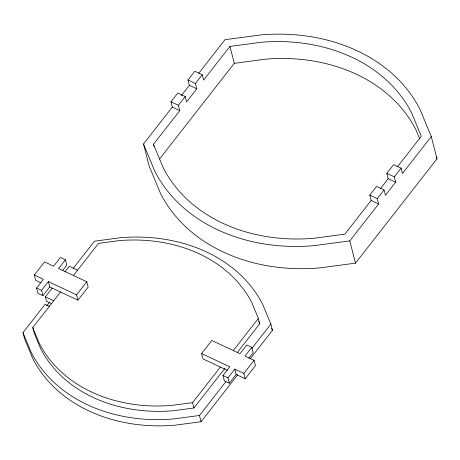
<?xml version="1.0" encoding="UTF-8"?>
<svg xmlns="http://www.w3.org/2000/svg" width="460" height="460" viewBox="0 0 460 460"><rect width="100%" height="100%" fill="white"/><g stroke="black" fill="none" stroke-linecap="round" stroke-linejoin="round"><path stroke-width="0.69" d="M40.871 282.785L35.684 280.347L34.31 275.005L44.534 261.918L53.613 266.185L60.427 257.462L65.4 259.796L66.769 265.138L62.514 270.589M154.008 146.314L153.485 144.285L179.785 110.618L172.327 107.117L170.959 101.775L177.773 93.052L185.23 96.554L186.599 101.896L196.822 88.814L195.448 83.473L187.99 79.971L194.804 71.248L202.262 74.75L203.636 80.092L229.937 46.42L261.021 42.28A164.795 131.434 -14.4 0 1 411.642 113.005L421.308 136.286L397.635 166.589M198.8 73.232L224.998 39.692L261.079 34.885A173.955 138.742 -14.4 0 1 420.072 109.543L431.284 136.562L437 158.821L355.511 263.137L319.43 267.95A173.955 138.742 -14.4 0 1 160.436 193.286L149.224 166.273L143.508 144.014L172.327 107.117M181.274 95.668L189.365 85.313L187.99 79.971M179.785 110.618L178.411 105.277L185.23 96.554M195.448 83.473L202.262 74.75M42.924 295.671L41.55 290.329L48.363 281.606L49.737 286.948L42.924 295.671L37.95 293.336L36.581 287.994L43.395 279.272L34.31 275.005M65.4 259.796L58.587 268.519L86.785 281.761L88.153 287.103L77.935 300.184L49.737 286.948M51.658 303.686L46.529 301.277L45.385 296.827L52.198 288.104M64.975 271.745L69.236 266.294L77.567 270.21M237.647 374.883L201.06 421.716L174.961 425.195A155.635 124.131 -14.4 0 1 32.712 358.397L24.598 338.847L23 332.62L45.074 304.359L49.553 306.458M73.215 268.335L94.409 241.207L120.508 237.728A155.635 124.131 -14.4 0 1 262.758 304.526L270.871 324.07L272.469 330.303L249.987 359.082M159.597 158.941L234.278 63.336L265.368 59.19A164.795 131.434 -14.4 0 1 415.989 129.921L419.744 138.977M46.644 305.9L49.277 302.525M224.865 368.414L193.959 407.98L173.426 410.717A145.423 115.983 -14.4 0 1 40.509 348.3L34.126 332.925L32.752 327.583L60.536 292.019M73.312 275.661L98.538 243.369L119.077 240.626A145.423 115.983 -14.4 0 1 251.994 303.042L258.376 318.423L259.745 323.765L237.228 352.59M77.935 300.184L76.561 294.843L86.785 281.761M227.355 370.352L202.975 358.903L201.601 353.562L211.824 340.475L240.016 353.717L246.83 344.994L251.804 347.329L253.172 352.671L248.917 358.122M32.752 327.583L39.134 342.959A145.423 115.983 -14.4 0 0 172.052 405.375L192.585 402.638L220.369 367.074M233.237 350.6L258.376 318.423M229.327 383.203L227.953 377.861L234.767 369.138L236.141 374.48L229.327 383.203L224.353 380.868L222.985 375.527L229.799 366.804L201.601 353.562M143.508 144.014L154.721 171.034A173.955 138.742 -14.4 0 0 313.714 245.692L349.796 240.885L378.614 203.987L371.157 200.485L369.788 195.143L376.602 186.421L384.06 189.922L385.428 195.264L395.652 182.183L394.277 176.841L386.825 173.339L393.639 164.617L401.091 168.118L402.466 173.46L431.284 136.562M251.804 347.329L244.99 356.051L254.075 360.318L255.444 365.66L245.226 378.741L236.141 374.48M23 332.62L31.113 352.164A155.635 124.131 -14.4 0 0 173.362 418.962L199.462 415.483L225.912 381.627M251.913 348.335L270.871 324.07M371.157 200.485L344.862 234.151L313.772 238.297A164.795 131.434 -14.4 0 1 163.15 167.566L153.485 144.285M380.529 188.491L388.194 178.681L386.825 173.339M378.614 203.987L377.246 198.645L384.06 189.922M394.277 176.841L401.091 168.118M245.226 378.741L243.852 373.399L254.075 360.318M189.365 85.313L196.822 88.814M388.194 178.681L395.652 182.183M170.959 101.775L178.411 105.277M369.788 195.143L377.246 198.645M48.363 281.606L76.561 294.843M234.767 369.138L243.852 373.399M36.581 287.994L41.55 290.329M222.985 375.527L227.953 377.861M45.385 296.827L53.722 300.742M436.178 156.843L437 158.821M271.659 328.348L272.469 330.303M258.681 321.201L259.745 323.765M349.796 240.885L355.511 263.137M229.937 46.42L234.278 63.336M199.462 415.483L201.06 421.716M192.585 402.638L193.959 407.98"/></g></svg>
